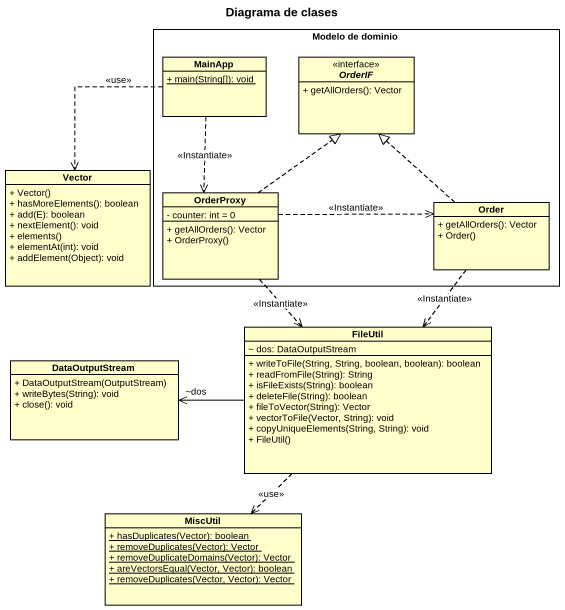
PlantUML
@startuml
title Diagrama de clases
hide circle
hide empty members
skinparam classAttributeIconSize 0
rectangle "Modelo de dominio" as Modelo_de_dominio {
  class MainApp {
    {static} + main(String[]): void
  }
  interface OrderIF <<interface>> {
    + getAllOrders(): Vector
  }
  class OrderProxy {
    - counter: int = 0
    + getAllOrders(): Vector
    + OrderProxy()
  }
  class Order {
    + getAllOrders(): Vector
    + Order()
  }
}
class Vector {
  + Vector()
  + hasMoreElements(): boolean
  + add(E): boolean
  + nextElement(): void
  + elements()
  + elementAt(int): void
  + addElement(Object): void
}
class FileUtil {
  ~ dos: DataOutputStream
  + writeToFile(String, String, boolean, boolean): boolean
  + readFromFile(String): String
  + isFileExists(String): boolean
  + deleteFile(String): boolean
  + fileToVector(String): Vector
  + vectorToFile(Vector, String): void
  + copyUniqueElements(String, String): void
  + FileUtil()
}
class DataOutputStream {
  + DataOutputStream(OutputStream)
  + writeBytes(String): void
  + close(): void
}
class MiscUtil {
  {static} + hasDuplicates(Vector): boolean
  {static} + removeDuplicates(Vector): Vector
  {static} + removeDuplicateDomains(Vector): Vector
  {static} + areVectorsEqual(Vector, Vector): boolean
  {static} + removeDuplicates(Vector, Vector): Vector
}
MainApp ..> Vector : <<use>>
MainApp ..> OrderProxy : <<Instantiate>>
OrderProxy .up.|> OrderIF
OrderProxy .right.> Order : <<Instantiate>>
OrderProxy ..> FileUtil : <<Instantiate>>
Order .up.|> OrderIF
Order ..> FileUtil : <<Instantiate>>
FileUtil -left-> "~dos" DataOutputStream
FileUtil ..> MiscUtil : <<use>>
@enduml
